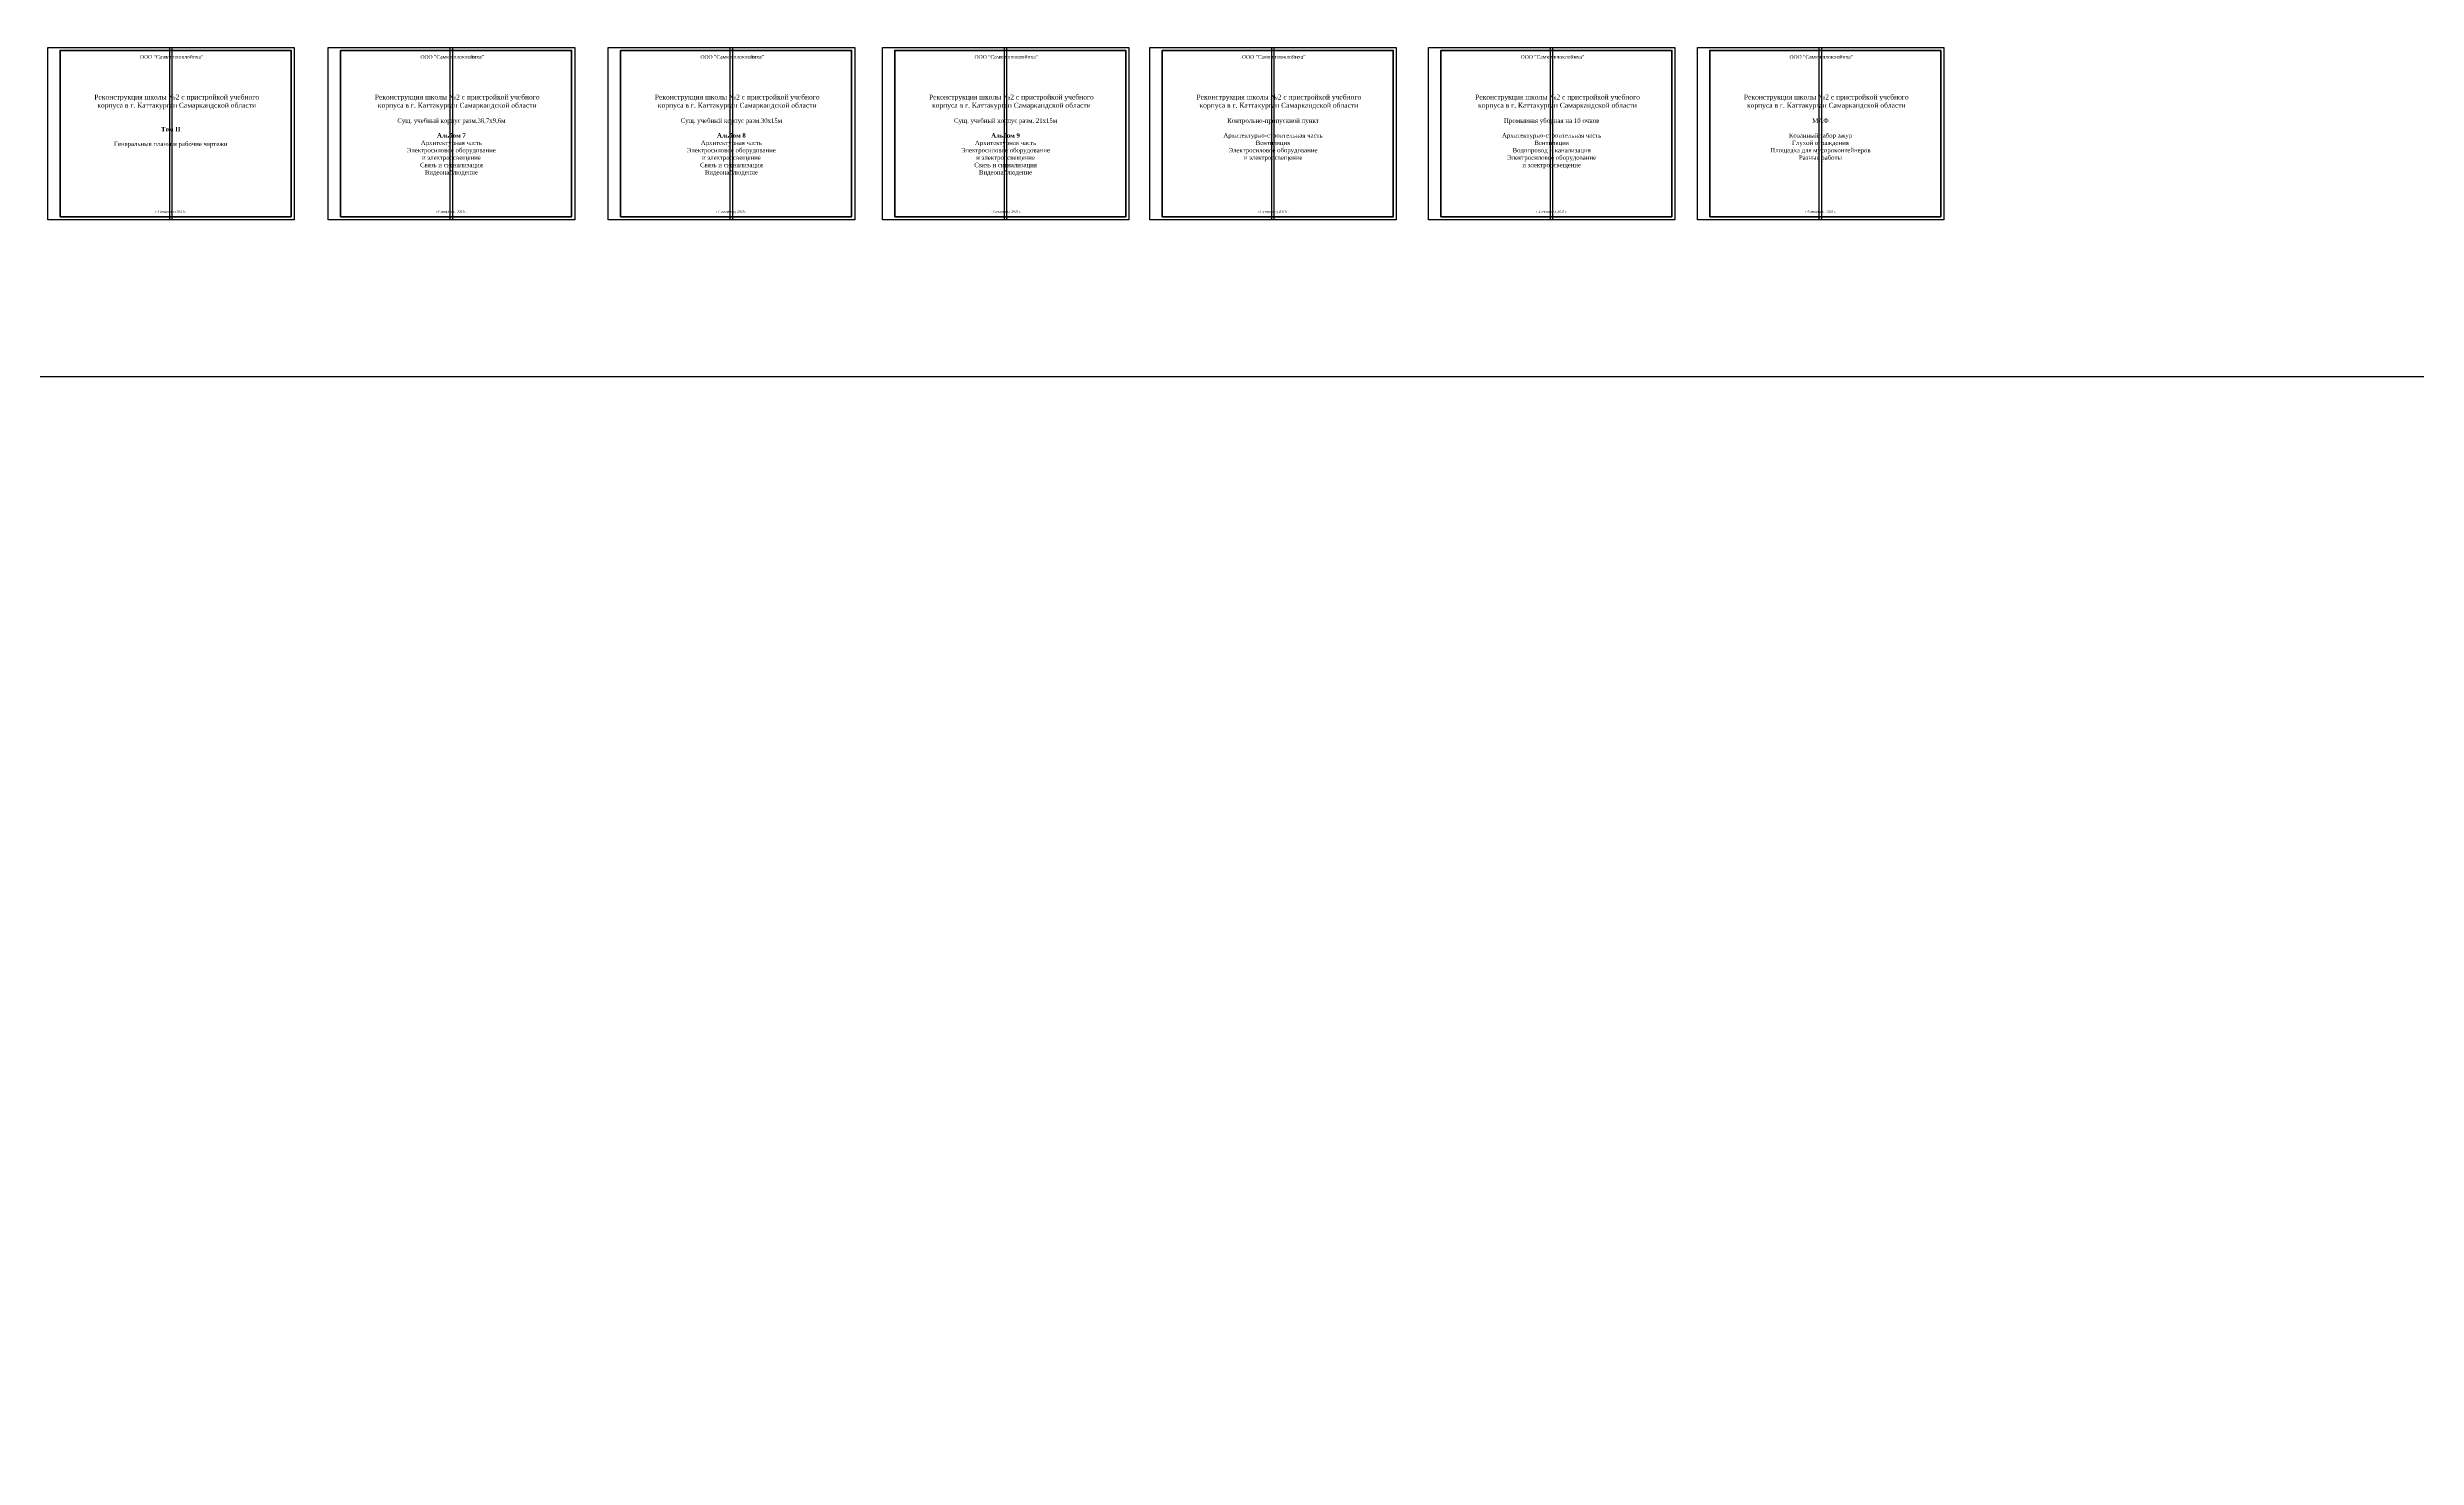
# Model space of a CAD drawing. Header units: millimetres. Extents: x 572274 to 2241483, y -888675 to -304135.
# Drawn here: x 1317688 to 1798481, y -590320 to -304135 of the extents above; entities that cross this region are included whole.
import ezdxf

# ---------------------------------------------------------------- set-up
doc = ezdxf.new("R2010")
doc.units = ezdxf.units.MM
doc.styles.get("Standard").update_dxf_attribs({"font": 'isocpeur.ttf'})

msp = doc.modelspace()

# ---------------------------------------------------------------- linework, layer by layer
for points in [[(1317763.243, -304134.62), (1367763.243, -304134.62), (1367763.243, -339134.62), (1317763.243, -339134.62)], [(1374690.377, -304134.62), (1424690.377, -304134.62), (1424690.377, -339134.62), (1374690.377, -339134.62)], [(1431511.624, -304134.62), (1481511.624, -304134.62), (1481511.624, -339134.62), (1431511.624, -339134.62)], [(1487146.318, -304134.62), (1537146.318, -304134.62), (1537146.318, -339134.62), (1487146.318, -339134.62)], [(1541422.696, -304134.62), (1591422.696, -304134.62), (1591422.696, -339134.62), (1541422.696, -339134.62)], [(1597971.39, -304134.62), (1647971.39, -304134.62), (1647971.39, -339134.62), (1597971.39, -339134.62)], [(1652521.463, -304134.62), (1702521.463, -304134.62), (1702521.463, -339134.62), (1652521.463, -339134.62)]]:
    msp.add_lwpolyline(points, close=True)
at = {"lineweight": 70}
for points in [[(1320263.243, -338509.62), (1367138.243, -338509.62), (1367138.243, -304759.62), (1320263.243, -304759.62)], [(1377190.377, -338509.62), (1424065.377, -338509.62), (1424065.377, -304759.62), (1377190.377, -304759.62)], [(1434011.624, -338509.62), (1480886.624, -338509.62), (1480886.624, -304759.62), (1434011.624, -304759.62)], [(1489646.318, -338509.62), (1536521.318, -338509.62), (1536521.318, -304759.62), (1489646.318, -304759.62)], [(1543922.696, -338509.62), (1590797.696, -338509.62), (1590797.696, -304759.62), (1543922.696, -304759.62)], [(1600471.39, -338509.62), (1647346.39, -338509.62), (1647346.39, -304759.62), (1600471.39, -304759.62)], [(1655021.463, -338509.62), (1701896.463, -338509.62), (1701896.463, -304759.62), (1655021.463, -304759.62)]]:
    msp.add_lwpolyline(points, close=True, dxfattribs=at)
at = {"color": 1, "lineweight": 30}
msp.add_lwpolyline([(572274.214, -370928.407), (2241482.546, -370928.407), (2241482.546, -888675.233), (572274.214, -888675.233)], close=True, dxfattribs=at)
at = {"layer": 'Defpoints', "color": 6, "linetype": 'ByBlock'}
for p, q in [((1342513.243, -339134.62), (1342513.243, -304134.62)), ((1343013.243, -339134.62), (1343013.243, -304134.62)), ((1399440.377, -339134.62), (1399440.377, -304134.62)), ((1399940.377, -339134.62), (1399940.377, -304134.62)), ((1456261.624, -339134.62), (1456261.624, -304134.62)), ((1456761.624, -339134.62), (1456761.624, -304134.62)), ((1511896.318, -339134.62), (1511896.318, -304134.62)), ((1512396.318, -339134.62), (1512396.318, -304134.62)), ((1566172.696, -339134.62), (1566172.696, -304134.62)), ((1566672.696, -339134.62), (1566672.696, -304134.62)), ((1622721.39, -339134.62), (1622721.39, -304134.62)), ((1623221.39, -339134.62), (1623221.39, -304134.62)), ((1677271.463, -339134.62), (1677271.463, -304134.62)), ((1677771.463, -339134.62), (1677771.463, -304134.62))]:
    msp.add_line(p, q, dxfattribs=at)

# ---------------------------------------------------------------- texts
at = {"lineweight": 20, "attachment_point": 2}
for s, insert, char_height, width in [('\\pt298.9;{\\fTimes New Roman Cyr|b0|i0|c204|p18; ООО "Самкишлоклойиха"}', (1342763.933, -305690.341), 750, 37468.4704), ('\\pt298.9;{\\fTimes New Roman Cyr|b0|i0|c204|p18; ООО "Самкишлоклойиха"}', (1399691.066, -305690.341), 750, 37468.4704), ('\\pt298.9;{\\fTimes New Roman Cyr|b0|i0|c204|p18; ООО "Самкишлоклойиха"}', (1456512.313, -305690.341), 750, 37468.4704), ('\\pt298.9;{\\fTimes New Roman Cyr|b0|i0|c204|p18; ООО "Самкишлоклойиха"}', (1512147.007, -305690.341), 750, 37468.4704), ('\\pt298.9;{\\fTimes New Roman Cyr|b0|i0|c204|p18; ООО "Самкишлоклойиха"}', (1566423.386, -305690.341), 750, 37468.4704), ('\\pt298.9;{\\fTimes New Roman Cyr|b0|i0|c204|p18; ООО "Самкишлоклойиха"}', (1622972.079, -305690.341), 750, 37468.4704), ('\\pt298.9;{\\fTimes New Roman Cyr|b0|i0|c204|p18; ООО "Самкишлоклойиха"}', (1677522.152, -305690.341), 750, 37468.4704), ('\\pt4822;{\\fTimes New Roman|b0|i0|c204|p18;Реконструкция школы №2 с пристройкой учебного корпуса в г. Каттакурган Самаркандской области}', (1343933.529, -313719.776), 1000, 37468.4704), ('\\pt4822;{\\fTimes New Roman|b0|i0|c204|p18;Реконструкция школы №2 с пристройкой учебного корпуса в г. Каттакурган Самаркандской области}', (1400860.663, -313719.776), 1000, 37468.4704), ('\\pt4822;{\\fTimes New Roman|b0|i0|c204|p18;Реконструкция школы №2 с пристройкой учебного корпуса в г. Каттакурган Самаркандской области}', (1457681.909, -313719.776), 1000, 37468.4704), ('\\pt4822;{\\fTimes New Roman|b0|i0|c204|p18;Реконструкция школы №2 с пристройкой учебного корпуса в г. Каттакурган Самаркандской области}', (1513316.603, -313719.776), 1000, 37468.4704), ('\\pt4822;{\\fTimes New Roman|b0|i0|c204|p18;Реконструкция школы №2 с пристройкой учебного корпуса в г. Каттакурган Самаркандской области}', (1567592.982, -313719.776), 1000, 37468.4704), ('\\pt4822;{\\fTimes New Roman|b0|i0|c204|p18;Реконструкция школы №2 с пристройкой учебного корпуса в г. Каттакурган Самаркандской области}', (1624141.675, -313719.776), 1000, 37468.4704), ('\\pt4822;{\\fTimes New Roman|b0|i0|c204|p18;Реконструкция школы №2 с пристройкой учебного корпуса в г. Каттакурган Самаркандской области}', (1678691.749, -313719.776), 1000, 37468.4704), ('\\pt358.6;{\\fTimes New Roman|b1|i0|c204|p18;Том II\\P\\fTimes New Roman|b0|i0|c204|p18;\\PГенеральные планы и рабочие чертежи}', (1342734.207, -320266.546), 900, 37468.4704), ('{\\fTimes New Roman|b0|i0|c204|p18;\\C250;Сущ. \\C256;учебный корпус разм\\fTimes New Roman|b0|i0|c0|p18;.38,7\\fTimes New Roman|b0|i0|c204|p18;х\\fTimes New Roman|b0|i0|c0|p18;9,6\\fTimes New Roman|b0|i0|c204|p18;м\\C250;\\P\\pt358.6;\\C256;\\P\\ptz;\\fTimes New Roman|b1|i0|c204|p18;Альбом 7\\fTimes New Roman|b0|i0|c204|p18;\\P\\pt358.6;Архитектурная часть\\P\\pt358.6;Электросиловое оборудование\\Pи электроосвещение\\PСвязь и сигнализация\\P\\C7;Видеонаблюдение}', (1399674.325, -318549.036), 900, 37468.4704), ('{\\fTimes New Roman|b0|i0|c204|p18;\\C250;Сущ. \\C256;учебный корпус разм\\fTimes New Roman|b0|i0|c0|p18;.\\fTimes New Roman|b0|i0|c204|p18;30х15м\\C250;\\P\\pt358.6;\\C256;\\P\\ptz;\\fTimes New Roman|b1|i0|c204|p18;Альбом 8\\fTimes New Roman|b0|i0|c204|p18;\\P\\pt358.6;Архитектурная часть\\PЭлектросиловое оборудование\\Pи электроосвещение\\PСвязь и сигнализация\\P\\C7;Видеонаблюдение}', (1456495.572, -318549.036), 900, 37468.4704), ('{\\fTimes New Roman|b0|i0|c204|p18;\\C250;Сущ. \\C256;учебный корпус разм\\fTimes New Roman|b0|i0|c0|p18;.\\fTimes New Roman|b0|i0|c204|p18; 21х15м\\C250;\\P\\pt358.6;\\C256;\\P\\ptz;\\fTimes New Roman|b1|i0|c204|p18;Альбом 9\\fTimes New Roman|b0|i0|c204|p18;\\P\\pt358.6;Архитектурная часть\\PЭлектросиловое оборудование\\Pи электроосвещение\\PСвязь и сигнализация\\P\\C7;Видеонаблюдение}', (1512130.266, -318549.036), 900, 37468.4704), ('\\pt358.6;{\\fTimes New Roman|b0|i0|c204|p18;\\W0.85;Контрольно\\fTimes New Roman|b0|i0|c0|p18;-\\fTimes New Roman|b0|i0|c204|p18;пропускной пункт\\P\\W1;\\PАрхитектурно-строительная часть\\PВентиляция\\PЭлектросиловое оборудование\\Pи электроосвещение}', (1566406.644, -318549.036), 900, 37468.4704), ('\\pt358.6;{\\fTimes New Roman|b0|i0|c204|p18;\\W0.85;Промывная уборная на 10 очков\\W1;\\P\\PАрхитектурно-строительная часть\\PВентиляция\\PВодопровод и канализация \\PЭлектросиловое оборудование\\Pи электроосвещение}', (1622955.338, -318549.036), 900, 37468.4704), ('\\pt358.6;{\\fTimes New Roman|b0|i0|c204|p18;\\W0.85;МАФ\\W1;\\P\\PКованный забор ажур\\PГлухой ограждения \\PПлощадка для мусороконтейнеров\\PРазные работы}', (1677505.411, -318549.036), 900, 37468.4704), ('{\\fTimes New Roman|b0|i0|c204|p18;г.Самарканд 2021г.}', (1342769.95, -337178.6), 500, 15523.29152), ('{\\fTimes New Roman|b0|i0|c204|p18;г.Самарканд 2021г.}', (1399652.694, -337178.6), 500, 15523.29152), ('{\\fTimes New Roman|b0|i0|c204|p18;г.Самарканд 2021г.}', (1456500.222, -337178.6), 500, 15523.29152), ('{\\fTimes New Roman|b0|i0|c204|p18;г.Самарканд 2021г.}', (1512161.066, -337178.6), 500, 15523.29152), ('{\\fTimes New Roman|b0|i0|c204|p18;г.Самарканд 2021г.}', (1566437.445, -337178.6), 500, 15523.29152), ('{\\fTimes New Roman|b0|i0|c204|p18;г.Самарканд 2021г.}', (1622986.138, -337178.6), 500, 15523.29152), ('{\\fTimes New Roman|b0|i0|c204|p18;г.Самарканд 2021г.}', (1677536.211, -337178.6), 500, 15523.29152)]:
    msp.add_mtext(s, dxfattribs=dict(at, insert=insert, char_height=char_height, width=width))

doc.saveas('drawing.dxf')
